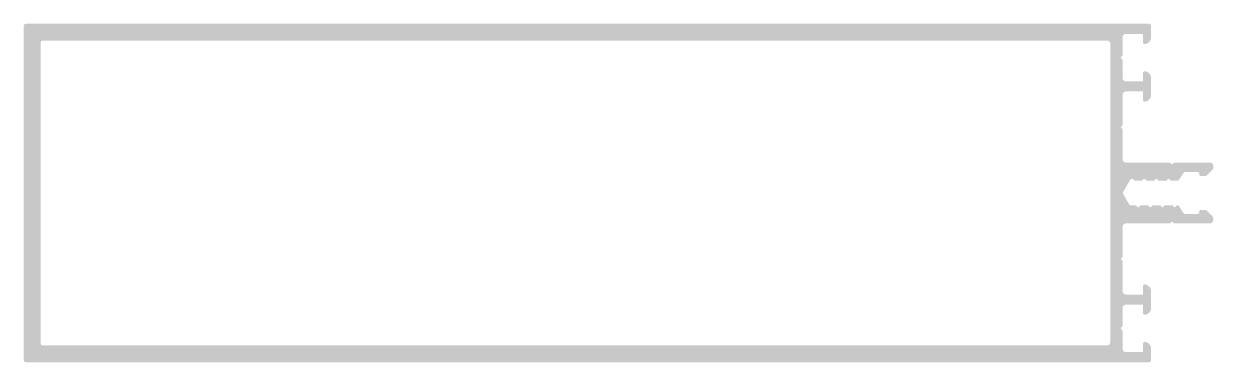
# Model space of a CAD drawing. Header units: millimetres. Extents: x -63 to 3646, y -445 to 220.
# Drawn here: x 2430.5 to 2606.4, y -445 to -395 of the extents above; entities that cross this region are included whole.
import ezdxf

# ---------------------------------------------------------------- set-up
doc = ezdxf.new("R2010")
doc.units = ezdxf.units.MM

# ---------------------------------------------------------------- blocks, each defined once
blk = doc.blocks.new('E50 T 16')
h = blk.add_hatch(color=252)
h.paths.add_polyline_path([(-8.845338, 22.000001), (-8.845338, -22.000001), (-8.846071, -22.02707), (-8.848269, -22.05406), (-8.851924, -22.080892), (-8.857027, -22.107486), (-8.863563, -22.133765), (-8.871511, -22.159652), (-8.880849, -22.18507), (-8.89155, -22.209945), (-8.903582, -22.234205), (-8.916909, -22.257778), (-8.931493, -22.280594), (-8.947291, -22.302588), (-8.964257, -22.323694), (-8.98234, -22.343851), (-9.001488, -22.362999), (-9.021645, -22.381082), (-9.042751, -22.398047), (-9.064744, -22.413845), (-9.087561, -22.428429), (-9.111133, -22.441757), (-9.135393, -22.453789), (-9.160269, -22.464489), (-9.185687, -22.473827), (-9.211573, -22.481776), (-9.237852, -22.488311), (-9.264447, -22.493414), (-9.291278, -22.49707), (-9.318268, -22.499268), (-9.345338, -22.500001), (-166.748917, -22.500001), (-166.765158, -22.499561), (-166.781352, -22.498242), (-166.797451, -22.496049), (-166.813408, -22.492987), (-166.829175, -22.489066), (-166.844707, -22.484297), (-166.859958, -22.478694), (-166.874883, -22.472274), (-166.889439, -22.465055), (-166.903583, -22.457058), (-166.917273, -22.448308), (-166.930469, -22.438829), (-166.943132, -22.42865), (-166.955226, -22.4178), (-166.966715, -22.406311), (-166.977565, -22.394217), (-166.987745, -22.381553), (-166.997223, -22.368357), (-167.005974, -22.354667), (-167.01397, -22.340523), (-167.021189, -22.325968), (-167.02761, -22.311042), (-167.033213, -22.295791), (-167.037982, -22.280259), (-167.041903, -22.264492), (-167.044965, -22.248535), (-167.047158, -22.232437), (-167.048477, -22.216243), (-167.048917, -22.200001), (-167.048917, 22.200001), (-167.048505, 22.215702), (-167.047273, 22.231359), (-167.045223, 22.246931), (-167.042361, 22.262374), (-167.038694, 22.277647), (-167.034234, 22.292706), (-167.028991, 22.307511), (-167.02298, 22.322022), (-167.016219, 22.336198), (-167.008724, 22.350001), (-167.000518, 22.363393), (-166.991622, 22.376336), (-166.98206, 22.388797), (-166.97186, 22.40074), (-166.961049, 22.412133), (-166.949656, 22.422944), (-166.937713, 22.433145), (-166.925252, 22.442706), (-166.912308, 22.451602), (-166.898917, 22.459809), (-166.885114, 22.467303), (-166.870938, 22.474065), (-166.856427, 22.480075), (-166.841622, 22.485318), (-166.826562, 22.489779), (-166.81129, 22.493445), (-166.795847, 22.496307), (-166.780275, 22.498357), (-166.764617, 22.49959), (-166.748917, 22.500001), (-9.345338, 22.500001), (-9.318268, 22.499268), (-9.291278, 22.49707), (-9.264447, 22.493414), (-9.237852, 22.488311), (-9.211573, 22.481776), (-9.185687, 22.473827), (-9.160269, 22.464489), (-9.135393, 22.453789), (-9.111133, 22.441757), (-9.087561, 22.428429), (-9.064744, 22.413845), (-9.042751, 22.398047), (-9.021645, 22.381082), (-9.001488, 22.362999), (-8.98234, 22.343851), (-8.964257, 22.323694), (-8.947291, 22.302588), (-8.931493, 22.280594), (-8.916909, 22.257778), (-8.903582, 22.234205), (-8.89155, 22.209945), (-8.880849, 22.18507), (-8.871511, 22.159652), (-8.863563, 22.133765), (-8.857027, 22.107486), (-8.851924, 22.080892), (-8.848269, 22.05406), (-8.846071, 22.02707)])
h.paths.add_polyline_path([(-169.548922, -24.7), (-169.548511, -24.715701), (-169.547278, -24.731359), (-169.545228, -24.746931), (-169.542366, -24.762374), (-169.538699, -24.777646), (-169.534239, -24.792705), (-169.528996, -24.807511), (-169.522985, -24.822021), (-169.516224, -24.836198), (-169.508729, -24.85), (-169.500523, -24.863392), (-169.491627, -24.876336), (-169.482065, -24.888796), (-169.471865, -24.90074), (-169.461054, -24.912132), (-169.449661, -24.922944), (-169.437718, -24.933144), (-169.425257, -24.942705), (-169.412313, -24.951602), (-169.398922, -24.959808), (-169.385119, -24.967302), (-169.370943, -24.974064), (-169.356432, -24.980075), (-169.341627, -24.985317), (-169.326567, -24.989778), (-169.311295, -24.993445), (-169.295852, -24.996307), (-169.28028, -24.998357), (-169.264622, -24.999589), (-169.248922, -25), (-3.14534, -25), (-3.12964, -24.999589), (-3.113982, -24.998357), (-3.09841, -24.996307), (-3.082967, -24.993445), (-3.067695, -24.989778), (-3.052635, -24.985317), (-3.03783, -24.980075), (-3.023319, -24.974064), (-3.009143, -24.967302), (-2.99534, -24.959808), (-2.981949, -24.951602), (-2.969005, -24.942705), (-2.956544, -24.933144), (-2.944601, -24.922944), (-2.933208, -24.912132), (-2.922397, -24.90074), (-2.912197, -24.888796), (-2.902635, -24.876336), (-2.893739, -24.863392), (-2.885533, -24.85), (-2.878038, -24.836198), (-2.871277, -24.822021), (-2.865266, -24.807511), (-2.860023, -24.792705), (-2.855563, -24.777646), (-2.851896, -24.762374), (-2.849034, -24.746931), (-2.846984, -24.731359), (-2.845752, -24.715701), (-2.84534, -24.7), (-2.84534, -23), (-2.846738, -22.947156), (-2.850925, -22.89446), (-2.857892, -22.842059), (-2.867618, -22.790099), (-2.880076, -22.738726), (-2.895231, -22.688083), (-2.913041, -22.638311), (-2.933457, -22.58955), (-2.956421, -22.541937), (-2.981869, -22.495603), (-3.009729, -22.450678), (-3.039925, -22.407289), (-3.072371, -22.365556), (-3.106978, -22.325596), (-3.143647, -22.28752), (-3.182278, -22.251436), (-3.222761, -22.217443), (-3.264984, -22.185637), (-3.308829, -22.156107), (-3.354173, -22.128934), (-3.40089, -22.104196), (-3.448849, -22.081962), (-3.497915, -22.062292), (-3.547952, -22.045243), (-3.598821, -22.030862), (-3.650378, -22.019189), (-3.70248, -22.010257), (-3.71844, -22.008388), (-3.734476, -22.007377), (-3.750543, -22.007225), (-3.766596, -22.007934), (-3.782587, -22.009501), (-3.798472, -22.011923), (-3.814204, -22.015191), (-3.829739, -22.019297), (-3.845032, -22.024229), (-3.860038, -22.029973), (-3.874716, -22.036511), (-3.889022, -22.043827), (-3.902917, -22.051897), (-3.916359, -22.060701), (-3.92931, -22.070211), (-3.941734, -22.080401), (-3.953595, -22.091241), (-3.964857, -22.102702), (-3.975491, -22.114748), (-3.985464, -22.127347), (-3.994748, -22.140462), (-4.003316, -22.154054), (-4.011145, -22.168087), (-4.018211, -22.182518), (-4.024494, -22.197307), (-4.029976, -22.212411), (-4.034642, -22.227786), (-4.038478, -22.24339), (-4.041473, -22.259177), (-4.043618, -22.275101), (-4.044908, -22.291117), (-4.045338, -22.30718), (-4.045338, -23.499999), (-6.545337, -23.499999), (-6.572406, -23.499266), (-6.599396, -23.497068), (-6.626228, -23.493412), (-6.652822, -23.488309), (-6.679101, -23.481774), (-6.704988, -23.473826), (-6.730406, -23.464488), (-6.755282, -23.453787), (-6.779541, -23.441755), (-6.803114, -23.428428), (-6.825931, -23.413844), (-6.847924, -23.398046), (-6.86903, -23.38108), (-6.889187, -23.362997), (-6.908335, -23.343849), (-6.926418, -23.323692), (-6.943384, -23.302586), (-6.959181, -23.280593), (-6.973766, -23.257776), (-6.987093, -23.234203), (-6.999125, -23.209944), (-7.009825, -23.185068), (-7.019164, -23.15965), (-7.027112, -23.133763), (-7.033647, -23.107484), (-7.03875, -23.08089), (-7.042406, -23.054059), (-7.044604, -23.027069), (-7.045337, -22.999999), (-7.045337, -20.424269), (-7.045809, -20.407448), (-7.047223, -20.390679), (-7.049576, -20.374017), (-7.052859, -20.357512), (-7.057062, -20.341218), (-7.062172, -20.325185), (-7.068173, -20.309464), (-7.075046, -20.294104), (-7.08277, -20.279153), (-7.09132, -20.264659), (-7.100669, -20.250667), (-7.110788, -20.237222), (-7.121644, -20.224365), (-7.133205, -20.212137), (-7.345342, -20), (-7.133206, -19.787865), (-7.122394, -19.776472), (-7.112194, -19.764529), (-7.102633, -19.752069), (-7.093736, -19.739125), (-7.08553, -19.725733), (-7.078035, -19.71193), (-7.071274, -19.697754), (-7.065263, -19.683243), (-7.06002, -19.668438), (-7.055559, -19.653378), (-7.051893, -19.638106), (-7.049031, -19.622663), (-7.04698, -19.607091), (-7.045748, -19.591433), (-7.045337, -19.575732), (-7.045337, -17), (-7.044652, -16.973832), (-7.042598, -16.947736), (-7.039181, -16.921783), (-7.034411, -16.896044), (-7.0283, -16.87059), (-7.020865, -16.845491), (-7.012127, -16.820816), (-7.00211, -16.796632), (-6.99084, -16.773005), (-6.97835, -16.75), (-6.964672, -16.72768), (-6.949845, -16.706107), (-6.93391, -16.68534), (-6.916909, -16.665435), (-6.89889, -16.646447), (-6.879902, -16.628427), (-6.859997, -16.611427), (-6.83923, -16.595491), (-6.817657, -16.580665), (-6.795337, -16.566987), (-6.772332, -16.554497), (-6.748705, -16.543227), (-6.724521, -16.53321), (-6.699845, -16.524472), (-6.674747, -16.517037), (-6.649293, -16.510926), (-6.623554, -16.506156), (-6.597601, -16.502739), (-6.571505, -16.500685), (-6.545337, -16.5), (-4.045338, -16.5), (-4.045338, -17.69282), (-4.044908, -17.708883), (-4.043618, -17.724899), (-4.041473, -17.740823), (-4.038478, -17.75661), (-4.034642, -17.772214), (-4.029976, -17.787589), (-4.024494, -17.802693), (-4.018211, -17.817482), (-4.011145, -17.831913), (-4.003316, -17.845946), (-3.994748, -17.859538), (-3.985464, -17.872653), (-3.975491, -17.885252), (-3.964857, -17.897298), (-3.953595, -17.908759), (-3.941734, -17.919599), (-3.92931, -17.929789), (-3.916359, -17.939299), (-3.902917, -17.948103), (-3.889022, -17.956173), (-3.874716, -17.963489), (-3.860038, -17.970027), (-3.845032, -17.975771), (-3.829739, -17.980703), (-3.814204, -17.984809), (-3.798472, -17.988077), (-3.782587, -17.990499), (-3.766596, -17.992066), (-3.750543, -17.992775), (-3.734476, -17.992623), (-3.71844, -17.991612), (-3.70248, -17.989743), (-3.650378, -17.980811), (-3.598821, -17.969138), (-3.547952, -17.954757), (-3.497915, -17.937708), (-3.448849, -17.918038), (-3.40089, -17.895804), (-3.354173, -17.871066), (-3.308829, -17.843893), (-3.264984, -17.814363), (-3.222761, -17.782557), (-3.182278, -17.748564), (-3.143647, -17.71248), (-3.106978, -17.674404), (-3.072371, -17.634444), (-3.039925, -17.592711), (-3.009729, -17.549322), (-2.981869, -17.504397), (-2.956421, -17.458063), (-2.933457, -17.41045), (-2.913041, -17.361689), (-2.895231, -17.311917), (-2.880076, -17.261274), (-2.867618, -17.209901), (-2.857892, -17.157941), (-2.850925, -17.10554), (-2.846738, -17.052844), (-2.84534, -17), (-2.84534, -14.5), (-2.846738, -14.447156), (-2.850925, -14.39446), (-2.857892, -14.342059), (-2.867618, -14.290099), (-2.880076, -14.238726), (-2.895231, -14.188083), (-2.913041, -14.138311), (-2.933457, -14.08955), (-2.956421, -14.041937), (-2.981869, -13.995603), (-3.009729, -13.950678), (-3.039925, -13.907289), (-3.072371, -13.865556), (-3.106978, -13.825596), (-3.143647, -13.78752), (-3.182278, -13.751436), (-3.222761, -13.717443), (-3.264984, -13.685637), (-3.308829, -13.656107), (-3.354173, -13.628934), (-3.40089, -13.604196), (-3.448849, -13.581962), (-3.497915, -13.562292), (-3.547952, -13.545243), (-3.598821, -13.530862), (-3.650378, -13.519189), (-3.70248, -13.510257), (-3.71844, -13.508388), (-3.734476, -13.507377), (-3.750543, -13.507225), (-3.766596, -13.507934), (-3.782587, -13.509501), (-3.798472, -13.511923), (-3.814204, -13.515191), (-3.829739, -13.519297), (-3.845032, -13.524229), (-3.860038, -13.529973), (-3.874716, -13.536511), (-3.889022, -13.543827), (-3.902917, -13.551897), (-3.916359, -13.560701), (-3.92931, -13.570211), (-3.941734, -13.580401), (-3.953595, -13.591241), (-3.964857, -13.602702), (-3.975491, -13.614748), (-3.985464, -13.627347), (-3.994748, -13.640462), (-4.003316, -13.654054), (-4.011145, -13.668087), (-4.018211, -13.682518), (-4.024494, -13.697307), (-4.029976, -13.712411), (-4.034642, -13.727786), (-4.038478, -13.74339), (-4.041473, -13.759177), (-4.043618, -13.775101), (-4.044908, -13.791117), (-4.045338, -13.80718), (-4.045338, -15), (-6.545337, -15), (-6.571505, -14.999314), (-6.597601, -14.997261), (-6.623554, -14.993844), (-6.649293, -14.989073), (-6.674747, -14.982963), (-6.699845, -14.975528), (-6.724521, -14.96679), (-6.748705, -14.956772), (-6.772332, -14.945503), (-6.795337, -14.933012), (-6.817657, -14.919335), (-6.83923, -14.904508), (-6.859997, -14.888573), (-6.879902, -14.871572), (-6.89889, -14.853553), (-6.916909, -14.834565), (-6.93391, -14.81466), (-6.949845, -14.793892), (-6.964672, -14.772319), (-6.97835, -14.75), (-6.99084, -14.726995), (-7.00211, -14.703368), (-7.012127, -14.679184), (-7.020865, -14.654508), (-7.0283, -14.629409), (-7.034411, -14.603956), (-7.039181, -14.578217), (-7.042598, -14.552264), (-7.044652, -14.526168), (-7.045337, -14.5), (-7.045337, -10.155678), (-7.045748, -10.139977), (-7.04698, -10.12432), (-7.049031, -10.108748), (-7.051893, -10.093305), (-7.055559, -10.078032), (-7.06002, -10.062973), (-7.065263, -10.048168), (-7.071273, -10.033657), (-7.078035, -10.019481), (-7.08553, -10.005678), (-7.093736, -9.992286), (-7.102632, -9.979342), (-7.112194, -9.966882), (-7.122394, -9.954939), (-7.133205, -9.943546), (-7.345342, -9.73141), (-7.133205, -9.519274), (-7.122394, -9.507881), (-7.112194, -9.495938), (-7.102632, -9.483478), (-7.093736, -9.470534), (-7.08553, -9.457142), (-7.078035, -9.443339), (-7.071273, -9.429163), (-7.065263, -9.414653), (-7.06002, -9.399847), (-7.055559, -9.384788), (-7.051893, -9.369516), (-7.049031, -9.354072), (-7.04698, -9.3385), (-7.045748, -9.322843), (-7.045337, -9.307142), (-7.045337, -5), (-7.044604, -4.972931), (-7.042406, -4.945942), (-7.038751, -4.919111), (-7.033648, -4.892517), (-7.027113, -4.866239), (-7.019165, -4.840353), (-7.009827, -4.814935), (-6.999127, -4.79006), (-6.987096, -4.765801), (-6.973769, -4.742229), (-6.959186, -4.719412), (-6.943388, -4.697419), (-6.926424, -4.676313), (-6.908341, -4.656157), (-6.889194, -4.637009), (-6.869038, -4.618926), (-6.847933, -4.60196), (-6.82594, -4.586162), (-6.803125, -4.571578), (-6.779553, -4.55825), (-6.755294, -4.546218), (-6.73042, -4.535517), (-6.705002, -4.526178), (-6.679117, -4.518229), (-6.652839, -4.511693), (-6.626245, -4.506589), (-6.599414, -4.502933), (-6.572425, -4.500734), (-6.545356, -4.5), (-0.045353, -4.499748), (0.254578, -4.199817), (0.554747, -4.499748), (5.857444, -4.5), (5.883613, -4.499316), (5.90971, -4.497263), (5.935664, -4.493847), (5.961403, -4.489078), (5.986858, -4.482968), (6.011958, -4.475534), (6.036635, -4.466797), (6.06082, -4.45678), (6.084448, -4.445511), (6.107454, -4.43302), (6.129775, -4.419343), (6.151349, -4.404517), (6.172117, -4.388581), (6.192024, -4.371581), (6.211013, -4.353562), (6.229033, -4.334573), (6.246034, -4.314668), (6.261971, -4.2939), (6.276798, -4.272327), (6.290476, -4.250007), (6.302968, -4.227001), (6.314238, -4.203374), (6.324256, -4.179189), (6.332995, -4.154513), (6.34043, -4.129413), (6.346541, -4.103959), (6.351312, -4.078219), (6.354729, -4.052266), (6.356782, -4.026169), (6.357468, -4), (6.357468, -3.768752), (6.356681, -3.740721), (6.354325, -3.712779), (6.350406, -3.685012), (6.344936, -3.657509), (6.337933, -3.630356), (6.329419, -3.603638), (6.31942, -3.57744), (6.307968, -3.551843), (6.2951, -3.526929), (6.280855, -3.502775), (6.265278, -3.479458), (6.248418, -3.45705), (6.230329, -3.435624), (6.211067, -3.415244), (5.442409, -2.646386), (5.42342, -2.628361), (5.403514, -2.611355), (5.382745, -2.595415), (5.361169, -2.580584), (5.338847, -2.566902), (5.31584, -2.554407), (5.29221, -2.543134), (5.268022, -2.533114), (5.243343, -2.524373), (5.21824, -2.516936), (5.192783, -2.510823), (5.16704, -2.506051), (5.141083, -2.502633), (5.114982, -2.500578), (5.08881, -2.499893), (4.495773, -2.499893), (4.484945, -2.500186), (4.474149, -2.501065), (4.463416, -2.502527), (4.452779, -2.504569), (4.442267, -2.507183), (4.431913, -2.510362), (4.421745, -2.514097), (4.411795, -2.518378), (4.402091, -2.52319), (4.392662, -2.528521), (4.383535, -2.534355), (4.374738, -2.540674), (4.366296, -2.54746), (4.358233, -2.554694), (4.350574, -2.562353), (4.34334, -2.570416), (4.336554, -2.578858), (4.330235, -2.587655), (4.324401, -2.596782), (4.31907, -2.606211), (4.314258, -2.615915), (4.309978, -2.625865), (4.306242, -2.636032), (4.303063, -2.646387), (4.300449, -2.656899), (4.298408, -2.667536), (4.296945, -2.678269), (4.296066, -2.689065), (4.295773, -2.699893), (4.295773, -2.799754), (4.295333, -2.815996), (4.294014, -2.83219), (4.291821, -2.848289), (4.288759, -2.864245), (4.284838, -2.880012), (4.280069, -2.895544), (4.274466, -2.910795), (4.268046, -2.925721), (4.260826, -2.940276), (4.25283, -2.95442), (4.24408, -2.96811), (4.234601, -2.981306), (4.224421, -2.99397), (4.213572, -3.006064), (4.202083, -3.017553), (4.189989, -3.028403), (4.177325, -3.038582), (4.164129, -3.048061), (4.150439, -3.056811), (4.136295, -3.064808), (4.12174, -3.072027), (4.106814, -3.078447), (4.091563, -3.08405), (4.076031, -3.088819), (4.060264, -3.09274), (4.044307, -3.095802), (4.028209, -3.097995), (4.012015, -3.099314), (3.995773, -3.099754), (2.216609, -3.099754), (2.200103, -3.0993), (2.183647, -3.097938), (2.167291, -3.095672), (2.151084, -3.092511), (2.135076, -3.088462), (2.119315, -3.083539), (2.103849, -3.077756), (2.088724, -3.071131), (2.073987, -3.063684), (2.059682, -3.055437), (2.045852, -3.046416), (2.032539, -3.036647), (2.019784, -3.026161), (2.007625, -3.014989), (1.9961, -3.003164), (1.985242, -2.990724), (1.975086, -2.977705), (1.965661, -2.964147), (1.263657, -1.892529), (1.257421, -1.883556), (1.250705, -1.874936), (1.243528, -1.866696), (1.235912, -1.85886), (1.227879, -1.851452), (1.219454, -1.844494), (1.210661, -1.838006), (1.201527, -1.832009), (1.192079, -1.826519), (1.182345, -1.821553), (1.172354, -1.817126), (1.162137, -1.813252), (1.151724, -1.809941), (1.141145, -1.807204), (1.130432, -1.805049), (1.119618, -1.803482), (1.108734, -1.802508), (1.097813, -1.80213), (1.086888, -1.802349), (1.075991, -1.803165), (1.065155, -1.804574), (1.054412, -1.806573), (1.038171, -1.810533), (1.022176, -1.815392), (1.006476, -1.821134), (0.99112, -1.827741), (0.976156, -1.835194), (0.961631, -1.843469), (0.947589, -1.852539), (0.934074, -1.862378), (0.921128, -1.872955), (0.908791, -1.884236), (0.897102, -1.896187), (0.886097, -1.90877), (0.87581, -1.921947), (0.866272, -1.935677), (0.857515, -1.949916), (0.827915, -2.00119), (0.822444, -2.010119), (0.816514, -2.018749), (0.81014, -2.027057), (0.80334, -2.03502), (0.796132, -2.042615), (0.788537, -2.049824), (0.780574, -2.056625), (0.772267, -2.063), (0.763638, -2.068931), (0.754709, -2.074402), (0.745507, -2.079399), (0.736056, -2.083908), (0.726382, -2.087915), (0.716511, -2.091411), (0.706471, -2.094385), (0.696289, -2.096829), (0.685993, -2.098738), (0.675611, -2.100105), (0.665172, -2.100926), (0.654704, -2.1012), (0.644237, -2.100926), (0.633797, -2.100105), (0.623416, -2.098738), (0.61312, -2.096829), (0.602938, -2.094385), (0.592898, -2.091411), (0.583027, -2.087915), (0.573353, -2.083908), (0.563902, -2.079399), (0.554699, -2.074402), (0.545771, -2.068931), (0.537142, -2.063), (0.528834, -2.056625), (0.520872, -2.049824), (0.513277, -2.042615), (0.506069, -2.03502), (0.499269, -2.027057), (0.492895, -2.018749), (0.486964, -2.010119), (0.481493, -2.00119), (0.451894, -1.949916), (0.443688, -1.936523), (0.434792, -1.923578), (0.425231, -1.911116), (0.415031, -1.899172), (0.404219, -1.887778), (0.392826, -1.876966), (0.380883, -1.866764), (0.368422, -1.857202), (0.355478, -1.848305), (0.342085, -1.840098), (0.328282, -1.832602), (0.314105, -1.82584), (0.299594, -1.819829), (0.284788, -1.814585), (0.269728, -1.810124), (0.254455, -1.806457), (0.239011, -1.803595), (0.223438, -1.801544), (0.207779, -1.800312), (0.192078, -1.799901), (-0.682669, -1.799896), (-0.69837, -1.800307), (-0.714029, -1.801539), (-0.729602, -1.80359), (-0.745046, -1.806452), (-0.760319, -1.810119), (-0.775379, -1.81458), (-0.790185, -1.819824), (-0.804697, -1.825835), (-0.818874, -1.832597), (-0.832677, -1.840092), (-0.846069, -1.848299), (-0.859014, -1.857197), (-0.871475, -1.866759), (-0.883418, -1.87696), (-0.894811, -1.887773), (-0.905623, -1.899167), (-0.915823, -1.911111), (-0.925384, -1.923573), (-0.93428, -1.936518), (-0.942487, -1.949911), (-0.972086, -2.001185), (-0.977557, -2.010114), (-0.983487, -2.018744), (-0.989861, -2.027052), (-0.996662, -2.035015), (-1.003869, -2.042611), (-1.011465, -2.049819), (-1.019427, -2.05662), (-1.027734, -2.062995), (-1.036364, -2.068926), (-1.045292, -2.074398), (-1.054494, -2.079394), (-1.063945, -2.083903), (-1.073619, -2.08791), (-1.08349, -2.091406), (-1.09353, -2.09438), (-1.103712, -2.096824), (-1.114008, -2.098733), (-1.12439, -2.1001), (-1.134829, -2.100921), (-1.145297, -2.101195), (-1.155764, -2.100921), (-1.166204, -2.1001), (-1.176585, -2.098733), (-1.186881, -2.096824), (-1.197063, -2.09438), (-1.207103, -2.091406), (-1.216974, -2.08791), (-1.226648, -2.083903), (-1.236099, -2.079394), (-1.245302, -2.074398), (-1.25423, -2.068926), (-1.262859, -2.062995), (-1.271167, -2.05662), (-1.279129, -2.049819), (-1.286724, -2.042611), (-1.293932, -2.035015), (-1.300732, -2.027052), (-1.307106, -2.018744), (-1.313037, -2.010114), (-1.318508, -2.001185), (-1.348107, -1.949911), (-1.356313, -1.936518), (-1.365209, -1.923573), (-1.37477, -1.911111), (-1.38497, -1.899167), (-1.395782, -1.887773), (-1.407175, -1.876961), (-1.419118, -1.866759), (-1.431579, -1.857197), (-1.444523, -1.8483), (-1.457916, -1.840093), (-1.471719, -1.832597), (-1.485896, -1.825835), (-1.500407, -1.819824), (-1.515213, -1.814581), (-1.530273, -1.810119), (-1.545546, -1.806452), (-1.56099, -1.80359), (-1.576563, -1.801539), (-1.592222, -1.800307), (-1.607923, -1.799896), (-2.48273, -1.799896), (-2.498432, -1.800307), (-2.514091, -1.801539), (-2.529663, -1.80359), (-2.545107, -1.806452), (-2.56038, -1.810119), (-2.575441, -1.814581), (-2.590247, -1.819824), (-2.604758, -1.825835), (-2.618935, -1.832597), (-2.632738, -1.840093), (-2.64613, -1.8483), (-2.659075, -1.857197), (-2.671535, -1.866759), (-2.683479, -1.876961), (-2.694872, -1.887773), (-2.705683, -1.899167), (-2.715884, -1.911111), (-2.725445, -1.923573), (-2.734341, -1.936518), (-2.742547, -1.949911), (-2.772146, -2.001185), (-2.777617, -2.010114), (-2.783547, -2.018744), (-2.789922, -2.027052), (-2.796722, -2.035015), (-2.803929, -2.042611), (-2.811525, -2.049819), (-2.819487, -2.05662), (-2.827794, -2.062995), (-2.836424, -2.068926), (-2.845352, -2.074398), (-2.854554, -2.079394), (-2.864005, -2.083903), (-2.87368, -2.08791), (-2.88355, -2.091406), (-2.89359, -2.09438), (-2.903772, -2.096824), (-2.914068, -2.098733), (-2.92445, -2.1001), (-2.934889, -2.100921), (-2.945357, -2.101195), (-2.955825, -2.100921), (-2.966264, -2.1001), (-2.976646, -2.098733), (-2.986942, -2.096824), (-2.997124, -2.09438), (-3.007164, -2.091406), (-3.017034, -2.08791), (-3.026709, -2.083903), (-3.03616, -2.079394), (-3.045362, -2.074398), (-3.05429, -2.068926), (-3.06292, -2.062995), (-3.071227, -2.05662), (-3.079189, -2.049819), (-3.086785, -2.042611), (-3.093992, -2.035015), (-3.100792, -2.027052), (-3.107167, -2.018744), (-3.113097, -2.010114), (-3.118568, -2.001185), (-3.148167, -1.949911), (-3.156373, -1.936518), (-3.165269, -1.923573), (-3.17483, -1.911111), (-3.185031, -1.899167), (-3.195842, -1.887773), (-3.207235, -1.876961), (-3.219179, -1.866759), (-3.231639, -1.857197), (-3.244584, -1.8483), (-3.257976, -1.840093), (-3.271779, -1.832597), (-3.285956, -1.825835), (-3.300467, -1.819824), (-3.315273, -1.814581), (-3.330334, -1.810119), (-3.345607, -1.806452), (-3.361051, -1.80359), (-3.376623, -1.801539), (-3.392282, -1.800307), (-3.407984, -1.799896), (-4.282552, -1.799896), (-4.298254, -1.800307), (-4.313913, -1.801539), (-4.329485, -1.80359), (-4.344929, -1.806452), (-4.360202, -1.810119), (-4.375262, -1.814581), (-4.390068, -1.819824), (-4.40458, -1.825835), (-4.418756, -1.832597), (-4.43256, -1.840093), (-4.445952, -1.8483), (-4.458896, -1.857197), (-4.471357, -1.866759), (-4.483301, -1.876961), (-4.494694, -1.887773), (-4.505505, -1.899167), (-4.515705, -1.911111), (-4.525267, -1.923573), (-4.534163, -1.936518), (-4.542369, -1.949911), (-4.572087, -2.001392), (-4.577558, -2.01032), (-4.583489, -2.01895), (-4.589863, -2.027258), (-4.596663, -2.035221), (-4.603871, -2.042817), (-4.611466, -2.050025), (-4.619428, -2.056826), (-4.627735, -2.063201), (-4.636365, -2.069133), (-4.645293, -2.074604), (-4.654495, -2.079601), (-4.663946, -2.084109), (-4.673621, -2.088117), (-4.683491, -2.091612), (-4.693531, -2.094586), (-4.703713, -2.097031), (-4.714009, -2.098939), (-4.724391, -2.100306), (-4.73483, -2.101128), (-4.745298, -2.101402), (-4.755766, -2.101128), (-4.766205, -2.100306), (-4.776587, -2.098939), (-4.786883, -2.097031), (-4.797065, -2.094586), (-4.807105, -2.091612), (-4.816975, -2.088117), (-4.82665, -2.084109), (-4.836101, -2.079601), (-4.845303, -2.074604), (-4.854231, -2.069133), (-4.862861, -2.063201), (-4.871168, -2.056826), (-4.87913, -2.050025), (-4.886726, -2.042817), (-4.893933, -2.035221), (-4.900733, -2.027258), (-4.907108, -2.01895), (-4.913038, -2.01032), (-4.918509, -2.001392), (-4.948227, -1.949911), (-4.956434, -1.936518), (-4.965329, -1.923573), (-4.974891, -1.911111), (-4.985091, -1.899167), (-4.995903, -1.887773), (-5.007296, -1.876961), (-5.019239, -1.866759), (-5.0317, -1.857197), (-5.044644, -1.8483), (-5.058036, -1.840093), (-5.07184, -1.832597), (-5.086016, -1.825835), (-5.100528, -1.819824), (-5.115334, -1.814581), (-5.130394, -1.810119), (-5.145667, -1.806452), (-5.161111, -1.80359), (-5.176684, -1.801539), (-5.192342, -1.800307), (-5.208044, -1.799896), (-5.890527, -1.799896), (-5.901545, -1.799592), (-5.912528, -1.798682), (-5.923445, -1.797168), (-5.934262, -1.795056), (-5.944946, -1.79235), (-5.955465, -1.78906), (-5.965787, -1.785196), (-5.97588, -1.780769), (-5.985714, -1.775792), (-5.995258, -1.770282), (-6.004485, -1.764254), (-6.013366, -1.757727), (-6.021874, -1.750721), (-6.029982, -1.743257), (-6.037668, -1.735357), (-6.044906, -1.727046), (-6.051676, -1.718349), (-6.057957, -1.709292), (-6.063728, -1.699903), (-6.958644, -0.150011), (-6.96614, -0.136207), (-6.972903, -0.12203), (-6.978914, -0.107518), (-6.984158, -0.092712), (-6.988619, -0.077652), (-6.992286, -0.062378), (-6.995149, -0.046934), (-6.997199, -0.031361), (-6.998432, -0.015702), (-6.998843, 0), (-6.998432, 0.015702), (-6.997199, 0.031361), (-6.995149, 0.046934), (-6.992286, 0.062378), (-6.988619, 0.077652), (-6.984158, 0.092712), (-6.978914, 0.107518), (-6.972903, 0.12203), (-6.96614, 0.136207), (-6.958644, 0.150011), (-5.918446, 1.951515), (-5.91002, 1.965244), (-5.900869, 1.978501), (-5.891019, 1.991247), (-5.8805, 2.003446), (-5.86934, 2.015063), (-5.857574, 2.026065), (-5.845234, 2.036419), (-5.832355, 2.046095), (-5.818976, 2.055067), (-5.805135, 2.063307), (-5.790872, 2.070793), (-5.776227, 2.077502), (-5.761243, 2.083415), (-5.745963, 2.088516), (-5.730432, 2.092789), (-5.714694, 2.096222), (-5.698794, 2.098806), (-5.682778, 2.100532), (-5.666693, 2.101397), (-5.650584, 2.101396), (-5.634499, 2.100531), (-5.618483, 2.098804), (-5.602583, 2.09622), (-5.586845, 2.092786), (-5.571314, 2.088512), (-5.556035, 2.083411), (-5.541051, 2.077497), (-5.526406, 2.070787), (-5.512143, 2.063301), (-5.498302, 2.05506), (-5.484924, 2.046088), (-5.472046, 2.036411), (-5.459706, 2.026057), (-5.44794, 2.015055), (-5.436781, 2.003437), (-5.426262, 1.991237), (-5.416413, 1.978491), (-5.407263, 1.965234), (-5.398837, 1.951505), (-5.398098, 1.950225), (-5.38944, 1.93614), (-5.38002, 1.922554), (-5.369865, 1.909508), (-5.359007, 1.89704), (-5.347479, 1.88519), (-5.335316, 1.873993), (-5.322554, 1.863483), (-5.309233, 1.853691), (-5.295392, 1.844649), (-5.281074, 1.836383), (-5.266323, 1.828918), (-5.251183, 1.822276), (-5.2357, 1.81648), (-5.219921, 1.811544), (-5.203894, 1.807486), (-5.187669, 1.804316), (-5.171293, 1.802045), (-5.154816, 1.80068), (-5.13829, 1.800225), (-4.307953, 1.800225), (-4.292252, 1.800636), (-4.276593, 1.801868), (-4.26102, 1.803919), (-4.245576, 1.806781), (-4.230303, 1.810448), (-4.215243, 1.814909), (-4.200437, 1.820153), (-4.185926, 1.826164), (-4.171749, 1.832926), (-4.157946, 1.840421), (-4.144554, 1.848629), (-4.131609, 1.857526), (-4.119148, 1.867088), (-4.107205, 1.877289), (-4.095812, 1.888102), (-4.085001, 1.899496), (-4.0748, 1.91144), (-4.065239, 1.923902), (-4.056343, 1.936847), (-4.048137, 1.95024), (-4.018538, 2.001514), (-4.013067, 2.010443), (-4.007136, 2.019073), (-4.000762, 2.027381), (-3.993962, 2.035343), (-3.986754, 2.042939), (-3.979159, 2.050148), (-3.971197, 2.056949), (-3.96289, 2.063324), (-3.95426, 2.069255), (-3.945332, 2.074726), (-3.93613, 2.079723), (-3.926678, 2.084231), (-3.917004, 2.088239), (-3.907134, 2.091734), (-3.897093, 2.094709), (-3.886911, 2.097153), (-3.876615, 2.099062), (-3.866234, 2.100428), (-3.855795, 2.10125), (-3.845327, 2.101524), (-3.834859, 2.10125), (-3.82442, 2.100428), (-3.814038, 2.099062), (-3.803742, 2.097153), (-3.79356, 2.094709), (-3.78352, 2.091734), (-3.773649, 2.088239), (-3.763975, 2.084231), (-3.754524, 2.079723), (-3.745322, 2.074726), (-3.736394, 2.069255), (-3.727764, 2.063324), (-3.719457, 2.056949), (-3.711495, 2.050148), (-3.703899, 2.042939), (-3.696692, 2.035343), (-3.689891, 2.027381), (-3.683517, 2.019073), (-3.677587, 2.010443), (-3.672116, 2.001514), (-3.642517, 1.95024), (-3.634311, 1.936847), (-3.625415, 1.923902), (-3.615853, 1.91144), (-3.605653, 1.899496), (-3.594842, 1.888102), (-3.583449, 1.877289), (-3.571505, 1.867088), (-3.559044, 1.857526), (-3.5461, 1.848629), (-3.532708, 1.840421), (-3.518904, 1.832926), (-3.504728, 1.826164), (-3.490216, 1.820153), (-3.47541, 1.814909), (-3.46035, 1.810448), (-3.445077, 1.806781), (-3.429633, 1.803919), (-3.414061, 1.801868), (-3.398402, 1.800636), (-3.3827, 1.800225), (-2.507953, 1.800225), (-2.492252, 1.800636), (-2.476593, 1.801868), (-2.46102, 1.803919), (-2.445576, 1.806781), (-2.430303, 1.810448), (-2.415243, 1.814909), (-2.400437, 1.820153), (-2.385926, 1.826164), (-2.371749, 1.832926), (-2.357946, 1.840421), (-2.344554, 1.848629), (-2.331609, 1.857526), (-2.319148, 1.867088), (-2.307205, 1.877289), (-2.295812, 1.888102), (-2.285001, 1.899496), (-2.2748, 1.91144), (-2.265239, 1.923902), (-2.256343, 1.936847), (-2.248137, 1.95024), (-2.218538, 2.001514), (-2.213067, 2.010443), (-2.207136, 2.019073), (-2.200762, 2.027381), (-2.193962, 2.035343), (-2.186754, 2.042939), (-2.179159, 2.050148), (-2.171197, 2.056949), (-2.16289, 2.063324), (-2.15426, 2.069255), (-2.145332, 2.074726), (-2.13613, 2.079723), (-2.126678, 2.084231), (-2.117004, 2.088239), (-2.107134, 2.091734), (-2.097093, 2.094709), (-2.086911, 2.097153), (-2.076615, 2.099062), (-2.066234, 2.100428), (-2.055795, 2.10125), (-2.045327, 2.101524), (-2.034859, 2.10125), (-2.02442, 2.100428), (-2.014038, 2.099062), (-2.003742, 2.097153), (-1.99356, 2.094709), (-1.98352, 2.091734), (-1.973649, 2.088239), (-1.963975, 2.084231), (-1.954524, 2.079723), (-1.945322, 2.074726), (-1.936394, 2.069255), (-1.927764, 2.063324), (-1.919457, 2.056949), (-1.911495, 2.050148), (-1.903899, 2.042939), (-1.896692, 2.035343), (-1.889891, 2.027381), (-1.883517, 2.019073), (-1.877587, 2.010443), (-1.872116, 2.001514), (-1.842517, 1.95024), (-1.834311, 1.936847), (-1.825415, 1.923902), (-1.815853, 1.91144), (-1.805653, 1.899496), (-1.794842, 1.888102), (-1.783449, 1.877289), (-1.771505, 1.867088), (-1.759044, 1.857526), (-1.7461, 1.848629), (-1.732708, 1.840421), (-1.718904, 1.832926), (-1.704728, 1.826164), (-1.690216, 1.820153), (-1.67541, 1.814909), (-1.66035, 1.810448), (-1.645077, 1.806781), (-1.629633, 1.803919), (-1.614061, 1.801868), (-1.598402, 1.800636), (-1.5827, 1.800225), (-0.707953, 1.800225), (-0.692252, 1.800636), (-0.676593, 1.801868), (-0.66102, 1.803919), (-0.645576, 1.806781), (-0.630303, 1.810448), (-0.615243, 1.814909), (-0.600437, 1.820153), (-0.585926, 1.826164), (-0.571749, 1.832926), (-0.557946, 1.840421), (-0.544554, 1.848629), (-0.531609, 1.857526), (-0.519148, 1.867088), (-0.507205, 1.877289), (-0.495812, 1.888102), (-0.485001, 1.899496), (-0.4748, 1.91144), (-0.465239, 1.923902), (-0.456343, 1.936847), (-0.448137, 1.95024), (-0.418538, 2.001514), (-0.413067, 2.010443), (-0.407136, 2.019073), (-0.400762, 2.027381), (-0.393962, 2.035343), (-0.386754, 2.042939), (-0.379159, 2.050148), (-0.371197, 2.056949), (-0.36289, 2.063324), (-0.35426, 2.069255), (-0.345332, 2.074726), (-0.33613, 2.079723), (-0.326678, 2.084231), (-0.317004, 2.088239), (-0.307134, 2.091734), (-0.297093, 2.094709), (-0.286911, 2.097153), (-0.276615, 2.099062), (-0.266234, 2.100428), (-0.255795, 2.10125), (-0.245327, 2.101524), (-0.234859, 2.10125), (-0.22442, 2.100428), (-0.214038, 2.099062), (-0.203742, 2.097153), (-0.19356, 2.094709), (-0.18352, 2.091734), (-0.173649, 2.088239), (-0.163975, 2.084231), (-0.154524, 2.079723), (-0.145322, 2.074726), (-0.136394, 2.069255), (-0.127764, 2.063324), (-0.119457, 2.056949), (-0.111495, 2.050148), (-0.103899, 2.042939), (-0.096692, 2.035343), (-0.089891, 2.027381), (-0.083517, 2.019073), (-0.077587, 2.010443), (-0.072116, 2.001514), (-0.042517, 1.95024), (-0.034311, 1.936847), (-0.025415, 1.923902), (-0.015853, 1.91144), (-0.005653, 1.899496), (0.005158, 1.888102), (0.016551, 1.877289), (0.028495, 1.867088), (0.040956, 1.857526), (0.0539, 1.848629), (0.067292, 1.840421), (0.081096, 1.832926), (0.095272, 1.826164), (0.109784, 1.820153), (0.12459, 1.814909), (0.13965, 1.810448), (0.154923, 1.806781), (0.170367, 1.803919), (0.185939, 1.801868), (0.201598, 1.800636), (0.2173, 1.800225), (1.095021, 1.800225), (1.106025, 1.800528), (1.116995, 1.801435), (1.127899, 1.802946), (1.138703, 1.805053), (1.149375, 1.807752), (1.159882, 1.811034), (1.170193, 1.814889), (1.180275, 1.819306), (1.1901, 1.82427), (1.199637, 1.829768), (1.208857, 1.835782), (1.217732, 1.842294), (1.226235, 1.849284), (1.23434, 1.856732), (1.242024, 1.864614), (1.249262, 1.872908), (1.256034, 1.881587), (1.262317, 1.890625), (1.96583, 2.964483), (1.975255, 2.97804), (1.985411, 2.991058), (1.996269, 3.003498), (2.007794, 3.015322), (2.019953, 3.026493), (2.032708, 3.036979), (2.04602, 3.046747), (2.05985, 3.055768), (2.074155, 3.064015), (2.088892, 3.071461), (2.104016, 3.078086), (2.119482, 3.083869), (2.135243, 3.088792), (2.151251, 3.09284), (2.167457, 3.096002), (2.183812, 3.098267), (2.200268, 3.099628), (2.216773, 3.100083), (3.995773, 3.100083), (4.012015, 3.099643), (4.028209, 3.098324), (4.044307, 3.096131), (4.060264, 3.093069), (4.076031, 3.089148), (4.091563, 3.084379), (4.106814, 3.078776), (4.12174, 3.072355), (4.136295, 3.065136), (4.150439, 3.05714), (4.164129, 3.048389), (4.177325, 3.038911), (4.189989, 3.028731), (4.202083, 3.017881), (4.213572, 3.006393), (4.224421, 2.994299), (4.234601, 2.981635), (4.24408, 2.968439), (4.25283, 2.954749), (4.260826, 2.940605), (4.268046, 2.92605), (4.274466, 2.911124), (4.280069, 2.895873), (4.284838, 2.880341), (4.288759, 2.864574), (4.291821, 2.848617), (4.294014, 2.832518), (4.295333, 2.816324), (4.295773, 2.800083), (4.295773, 2.700222), (4.296066, 2.689394), (4.296945, 2.678598), (4.298408, 2.667865), (4.300449, 2.657228), (4.303063, 2.646716), (4.306242, 2.636361), (4.309978, 2.626194), (4.314258, 2.616244), (4.31907, 2.60654), (4.324401, 2.597111), (4.330235, 2.587984), (4.336554, 2.579187), (4.34334, 2.570744), (4.350574, 2.562682), (4.358233, 2.555023), (4.366296, 2.547789), (4.374738, 2.541003), (4.383535, 2.534684), (4.392662, 2.52885), (4.402091, 2.523519), (4.411795, 2.518707), (4.421745, 2.514426), (4.431913, 2.510691), (4.442267, 2.507512), (4.452779, 2.504898), (4.463416, 2.502856), (4.474149, 2.501394), (4.484945, 2.500515), (4.495773, 2.500222), (5.088768, 2.500222), (5.116799, 2.501008), (5.144743, 2.503365), (5.17251, 2.507284), (5.200013, 2.512754), (5.227167, 2.519758), (5.253885, 2.528272), (5.280084, 2.538271), (5.305682, 2.549724), (5.330597, 2.562593), (5.354751, 2.576839), (5.378068, 2.592416), (5.400476, 2.609276), (5.421903, 2.627366), (5.442283, 2.646629), (6.210982, 3.415159), (6.229006, 3.434148), (6.246011, 3.454054), (6.26195, 3.474823), (6.276781, 3.496398), (6.290462, 3.51872), (6.302956, 3.541727), (6.314229, 3.565356), (6.324249, 3.589544), (6.332989, 3.614222), (6.340426, 3.639324), (6.346538, 3.664781), (6.35131, 3.690523), (6.354728, 3.71648), (6.356782, 3.74258), (6.357468, 3.768752), (6.357468, 4), (6.356734, 4.027069), (6.354537, 4.054059), (6.350881, 4.08089), (6.345778, 4.107484), (6.339243, 4.133763), (6.331295, 4.159649), (6.321957, 4.185067), (6.311256, 4.209943), (6.299225, 4.234202), (6.285898, 4.257775), (6.271314, 4.280591), (6.255516, 4.302585), (6.238551, 4.32369), (6.220468, 4.343847), (6.20132, 4.362995), (6.181164, 4.381078), (6.160058, 4.398044), (6.138065, 4.413842), (6.115249, 4.428426), (6.091676, 4.441753), (6.067417, 4.453785), (6.042542, 4.464486), (6.017124, 4.473825), (5.991238, 4.481773), (5.964959, 4.488309), (5.938365, 4.493412), (5.911534, 4.497068), (5.884544, 4.499266), (5.857475, 4.5), (0.554747, 4.500077), (0.254578, 4.200146), (-0.045353, 4.500077), (-6.545331, 4.5), (-6.571499, 4.500685), (-6.597596, 4.502738), (-6.623549, 4.506155), (-6.649288, 4.510925), (-6.674742, 4.517036), (-6.699841, 4.52447), (-6.724517, 4.533208), (-6.748701, 4.543225), (-6.772329, 4.554495), (-6.795334, 4.566985), (-6.817653, 4.580662), (-6.839227, 4.595489), (-6.859995, 4.611425), (-6.8799, 4.628425), (-6.898888, 4.646444), (-6.916908, 4.665432), (-6.933908, 4.685338), (-6.949844, 4.706105), (-6.964671, 4.727678), (-6.978349, 4.749998), (-6.990839, 4.773003), (-7.002109, 4.79663), (-7.012127, 4.820815), (-7.020865, 4.84549), (-7.0283, 4.870589), (-7.034411, 4.896043), (-7.039181, 4.921782), (-7.042598, 4.947735), (-7.044652, 4.973832), (-7.045337, 5), (-7.045337, 9.307142), (-7.045748, 9.322843), (-7.04698, 9.3385), (-7.049031, 9.354072), (-7.051893, 9.369516), (-7.055559, 9.384788), (-7.06002, 9.399847), (-7.065263, 9.414653), (-7.071273, 9.429163), (-7.078035, 9.443339), (-7.08553, 9.457142), (-7.093736, 9.470534), (-7.102632, 9.483478), (-7.112194, 9.495938), (-7.122394, 9.507881), (-7.133205, 9.519274), (-7.345342, 9.73141), (-7.133205, 9.943546), (-7.122394, 9.954939), (-7.112194, 9.966882), (-7.102632, 9.979342), (-7.093736, 9.992286), (-7.08553, 10.005678), (-7.078035, 10.019481), (-7.071273, 10.033657), (-7.065263, 10.048168), (-7.06002, 10.062973), (-7.055559, 10.078032), (-7.051893, 10.093305), (-7.049031, 10.108748), (-7.04698, 10.12432), (-7.045748, 10.139977), (-7.045337, 10.155678), (-7.045337, 14.5), (-7.044604, 14.527069), (-7.042406, 14.554059), (-7.03875, 14.580891), (-7.033647, 14.607485), (-7.027112, 14.633764), (-7.019164, 14.65965), (-7.009825, 14.685069), (-6.999125, 14.709944), (-6.987093, 14.734204), (-6.973766, 14.757777), (-6.959181, 14.780593), (-6.943384, 14.802587), (-6.926418, 14.823693), (-6.908335, 14.843849), (-6.889187, 14.862997), (-6.86903, 14.881081), (-6.847924, 14.898046), (-6.825931, 14.913844), (-6.803114, 14.928428), (-6.779541, 14.941756), (-6.755282, 14.953787), (-6.730406, 14.964488), (-6.704988, 14.973826), (-6.679101, 14.981775), (-6.652822, 14.98831), (-6.626228, 14.993413), (-6.599396, 14.997069), (-6.572406, 14.999266), (-6.545337, 15), (-4.045338, 15), (-4.045338, 13.80718), (-4.044908, 13.791117), (-4.043618, 13.775101), (-4.041473, 13.759177), (-4.038478, 13.74339), (-4.034642, 13.727786), (-4.029976, 13.712411), (-4.024494, 13.697307), (-4.018211, 13.682518), (-4.011145, 13.668087), (-4.003316, 13.654054), (-3.994748, 13.640462), (-3.985464, 13.627347), (-3.975491, 13.614748), (-3.964857, 13.602702), (-3.953595, 13.591241), (-3.941734, 13.580401), (-3.92931, 13.570211), (-3.916359, 13.560701), (-3.902917, 13.551897), (-3.889022, 13.543827), (-3.874716, 13.536511), (-3.860038, 13.529973), (-3.845032, 13.524229), (-3.829739, 13.519297), (-3.814204, 13.515191), (-3.798472, 13.511923), (-3.782587, 13.509501), (-3.766596, 13.507934), (-3.750543, 13.507225), (-3.734476, 13.507377), (-3.71844, 13.508388), (-3.70248, 13.510257), (-3.650378, 13.519189), (-3.598821, 13.530862), (-3.547952, 13.545243), (-3.497915, 13.562292), (-3.448849, 13.581962), (-3.40089, 13.604196), (-3.354173, 13.628934), (-3.308829, 13.656107), (-3.264984, 13.685637), (-3.222761, 13.717443), (-3.182278, 13.751436), (-3.143647, 13.78752), (-3.106978, 13.825596), (-3.072371, 13.865556), (-3.039925, 13.907289), (-3.009729, 13.950678), (-2.981869, 13.995603), (-2.956421, 14.041937), (-2.933457, 14.08955), (-2.913041, 14.138311), (-2.895231, 14.188083), (-2.880076, 14.238726), (-2.867618, 14.290099), (-2.857892, 14.342059), (-2.850925, 14.39446), (-2.846738, 14.447156), (-2.84534, 14.5), (-2.84534, 17), (-2.846738, 17.052844), (-2.850925, 17.10554), (-2.857892, 17.157941), (-2.867618, 17.209901), (-2.880076, 17.261274), (-2.895231, 17.311917), (-2.913041, 17.361689), (-2.933457, 17.41045), (-2.956421, 17.458063), (-2.981869, 17.504397), (-3.009729, 17.549322), (-3.039925, 17.592711), (-3.072371, 17.634444), (-3.106978, 17.674404), (-3.143647, 17.71248), (-3.182278, 17.748564), (-3.222761, 17.782557), (-3.264984, 17.814363), (-3.308829, 17.843893), (-3.354173, 17.871066), (-3.40089, 17.895804), (-3.448849, 17.918038), (-3.497915, 17.937708), (-3.547952, 17.954757), (-3.598821, 17.969138), (-3.650378, 17.980811), (-3.70248, 17.989743), (-3.71844, 17.991612), (-3.734476, 17.992623), (-3.750543, 17.992775), (-3.766596, 17.992066), (-3.782587, 17.990499), (-3.798472, 17.988077), (-3.814204, 17.984809), (-3.829739, 17.980703), (-3.845032, 17.975771), (-3.860038, 17.970027), (-3.874716, 17.963489), (-3.889022, 17.956173), (-3.902917, 17.948103), (-3.916359, 17.939299), (-3.92931, 17.929789), (-3.941734, 17.919599), (-3.953595, 17.908759), (-3.964857, 17.897298), (-3.975491, 17.885252), (-3.985464, 17.872653), (-3.994748, 17.859538), (-4.003316, 17.845946), (-4.011145, 17.831913), (-4.018211, 17.817482), (-4.024494, 17.802693), (-4.029976, 17.787589), (-4.034642, 17.772214), (-4.038478, 17.75661), (-4.041473, 17.740823), (-4.043618, 17.724899), (-4.044908, 17.708883), (-4.045338, 17.69282), (-4.045338, 16.5), (-6.545337, 16.5), (-6.572406, 16.500733), (-6.599396, 16.502931), (-6.626228, 16.506587), (-6.652822, 16.51169), (-6.679101, 16.518225), (-6.704988, 16.526173), (-6.730406, 16.535512), (-6.755282, 16.546212), (-6.779541, 16.558244), (-6.803114, 16.571571), (-6.825931, 16.586155), (-6.847924, 16.601953), (-6.86903, 16.618919), (-6.889187, 16.637002), (-6.908335, 16.65615), (-6.926418, 16.676307), (-6.943384, 16.697413), (-6.959181, 16.719406), (-6.973766, 16.742223), (-6.987093, 16.765796), (-6.999125, 16.790055), (-7.009825, 16.814931), (-7.019164, 16.840349), (-7.027112, 16.866236), (-7.033647, 16.892515), (-7.03875, 16.919109), (-7.042406, 16.94594), (-7.044604, 16.97293), (-7.045337, 17), (-7.045337, 19.575732), (-7.045748, 19.591433), (-7.04698, 19.607091), (-7.049031, 19.622663), (-7.051893, 19.638106), (-7.055559, 19.653378), (-7.06002, 19.668438), (-7.065263, 19.683243), (-7.071274, 19.697754), (-7.078035, 19.71193), (-7.08553, 19.725733), (-7.093736, 19.739125), (-7.102633, 19.752069), (-7.112194, 19.764529), (-7.122394, 19.776472), (-7.133206, 19.787865), (-7.345342, 20), (-7.133205, 20.212137), (-7.121644, 20.224365), (-7.110788, 20.237222), (-7.100669, 20.250667), (-7.09132, 20.264659), (-7.08277, 20.279153), (-7.075046, 20.294104), (-7.068173, 20.309464), (-7.062172, 20.325185), (-7.057062, 20.341218), (-7.052859, 20.357512), (-7.049576, 20.374017), (-7.047223, 20.390679), (-7.045809, 20.407448), (-7.045337, 20.424269), (-7.045337, 22.999999), (-7.044652, 23.026167), (-7.042598, 23.052263), (-7.039181, 23.078216), (-7.034411, 23.103955), (-7.0283, 23.129409), (-7.020865, 23.154508), (-7.012127, 23.179183), (-7.00211, 23.203368), (-6.99084, 23.226994), (-6.97835, 23.249999), (-6.964672, 23.272319), (-6.949845, 23.293892), (-6.93391, 23.314659), (-6.916909, 23.334564), (-6.89889, 23.353553), (-6.879902, 23.371572), (-6.859997, 23.388572), (-6.83923, 23.404508), (-6.817657, 23.419334), (-6.795337, 23.433012), (-6.772332, 23.445502), (-6.748705, 23.456772), (-6.724521, 23.466789), (-6.699845, 23.475527), (-6.674747, 23.482962), (-6.649293, 23.489073), (-6.623554, 23.493843), (-6.597601, 23.49726), (-6.571505, 23.499314), (-6.545337, 23.499999), (-4.045338, 23.499999), (-4.045338, 22.30718), (-4.044908, 22.291117), (-4.043618, 22.275101), (-4.041473, 22.259177), (-4.038478, 22.24339), (-4.034642, 22.227786), (-4.029976, 22.212411), (-4.024494, 22.197307), (-4.018211, 22.182518), (-4.011145, 22.168087), (-4.003316, 22.154054), (-3.994748, 22.140462), (-3.985464, 22.127347), (-3.975491, 22.114748), (-3.964857, 22.102702), (-3.953595, 22.091241), (-3.941734, 22.080401), (-3.92931, 22.070211), (-3.916359, 22.060701), (-3.902917, 22.051897), (-3.889022, 22.043827), (-3.874716, 22.036511), (-3.860038, 22.029973), (-3.845032, 22.024229), (-3.829739, 22.019297), (-3.814204, 22.015191), (-3.798472, 22.011923), (-3.782587, 22.009501), (-3.766596, 22.007934), (-3.750543, 22.007225), (-3.734476, 22.007377), (-3.71844, 22.008388), (-3.70248, 22.010257), (-3.650378, 22.019189), (-3.598821, 22.030862), (-3.547952, 22.045243), (-3.497915, 22.062292), (-3.448849, 22.081962), (-3.40089, 22.104196), (-3.354173, 22.128934), (-3.308829, 22.156107), (-3.264984, 22.185637), (-3.222761, 22.217443), (-3.182278, 22.251436), (-3.143647, 22.28752), (-3.106978, 22.325596), (-3.072371, 22.365556), (-3.039925, 22.407289), (-3.009729, 22.450678), (-2.981869, 22.495603), (-2.956421, 22.541937), (-2.933457, 22.58955), (-2.913041, 22.638311), (-2.895231, 22.688083), (-2.880076, 22.738726), (-2.867618, 22.790099), (-2.857892, 22.842059), (-2.850925, 22.89446), (-2.846738, 22.947156), (-2.84534, 23), (-2.84534, 24.7), (-2.845752, 24.715701), (-2.846984, 24.731359), (-2.849034, 24.746931), (-2.851896, 24.762374), (-2.855563, 24.777646), (-2.860023, 24.792705), (-2.865266, 24.807511), (-2.871277, 24.822021), (-2.878038, 24.836198), (-2.885533, 24.85), (-2.893739, 24.863392), (-2.902635, 24.876336), (-2.912197, 24.888796), (-2.922397, 24.90074), (-2.933208, 24.912132), (-2.944601, 24.922944), (-2.956544, 24.933144), (-2.969005, 24.942705), (-2.981949, 24.951602), (-2.99534, 24.959808), (-3.009143, 24.967302), (-3.023319, 24.974064), (-3.03783, 24.980075), (-3.052635, 24.985317), (-3.067695, 24.989778), (-3.082967, 24.993445), (-3.09841, 24.996307), (-3.113982, 24.998357), (-3.12964, 24.999589), (-3.14534, 25), (-169.248922, 25), (-169.265163, 24.99956), (-169.281357, 24.998242), (-169.297456, 24.996048), (-169.313413, 24.992987), (-169.32918, 24.989065), (-169.344712, 24.984296), (-169.359963, 24.978693), (-169.374888, 24.972273), (-169.389444, 24.965054), (-169.403588, 24.957058), (-169.417278, 24.948307), (-169.430474, 24.938828), (-169.443138, 24.928649), (-169.455231, 24.917799), (-169.46672, 24.90631), (-169.47757, 24.894216), (-169.48775, 24.881553), (-169.497228, 24.868356), (-169.505979, 24.854667), (-169.513975, 24.840523), (-169.521194, 24.825967), (-169.527615, 24.811042), (-169.533218, 24.795791), (-169.537987, 24.780259), (-169.541908, 24.764492), (-169.54497, 24.748535), (-169.547163, 24.732436), (-169.548482, 24.716242), (-169.548922, 24.7)])

msp = doc.modelspace()

# ---------------------------------------------------------------- block references
msp.add_blockref('E50 T 16', (2600, -420))

doc.saveas('drawing.dxf')
